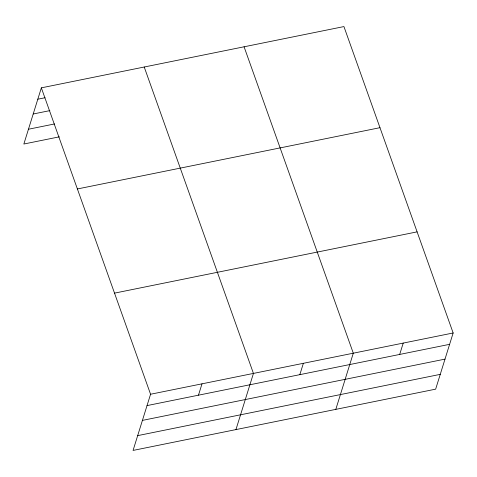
<?xml version="1.0" encoding="UTF-8"?>
<svg xmlns="http://www.w3.org/2000/svg" width="477" height="477" viewBox="0 0 477 477"><rect width="100%" height="100%" fill="white"/><g stroke="black" fill="none" stroke-linecap="round" stroke-linejoin="round"><path stroke-width="0.72" d="M41.35 87.846L150.565 394.246L133.065 450.425L435.65 389.154L453.15 332.976L343.935 26.575L41.35 87.846L23.85 144.024L59.351 136.833M198.468 395.183L202.004 383.83M235.948 429.592L253.442 373.413L144.227 67.019M299.836 374.66L303.372 363.307M335.802 409.373L353.296 353.195L244.081 46.8M399.684 354.441L403.226 343.082M37.808 99.204L45.053 97.737M33.205 113.991L49.864 110.622M28.459 129.231L54.539 123.954M77.387 188.958L379.972 127.687M114.522 293.134L417.107 231.864M150.565 394.246L453.15 332.976M147.029 405.599L449.614 344.328M142.42 420.392L445.005 359.121M137.674 435.632L440.259 374.362"/></g></svg>
